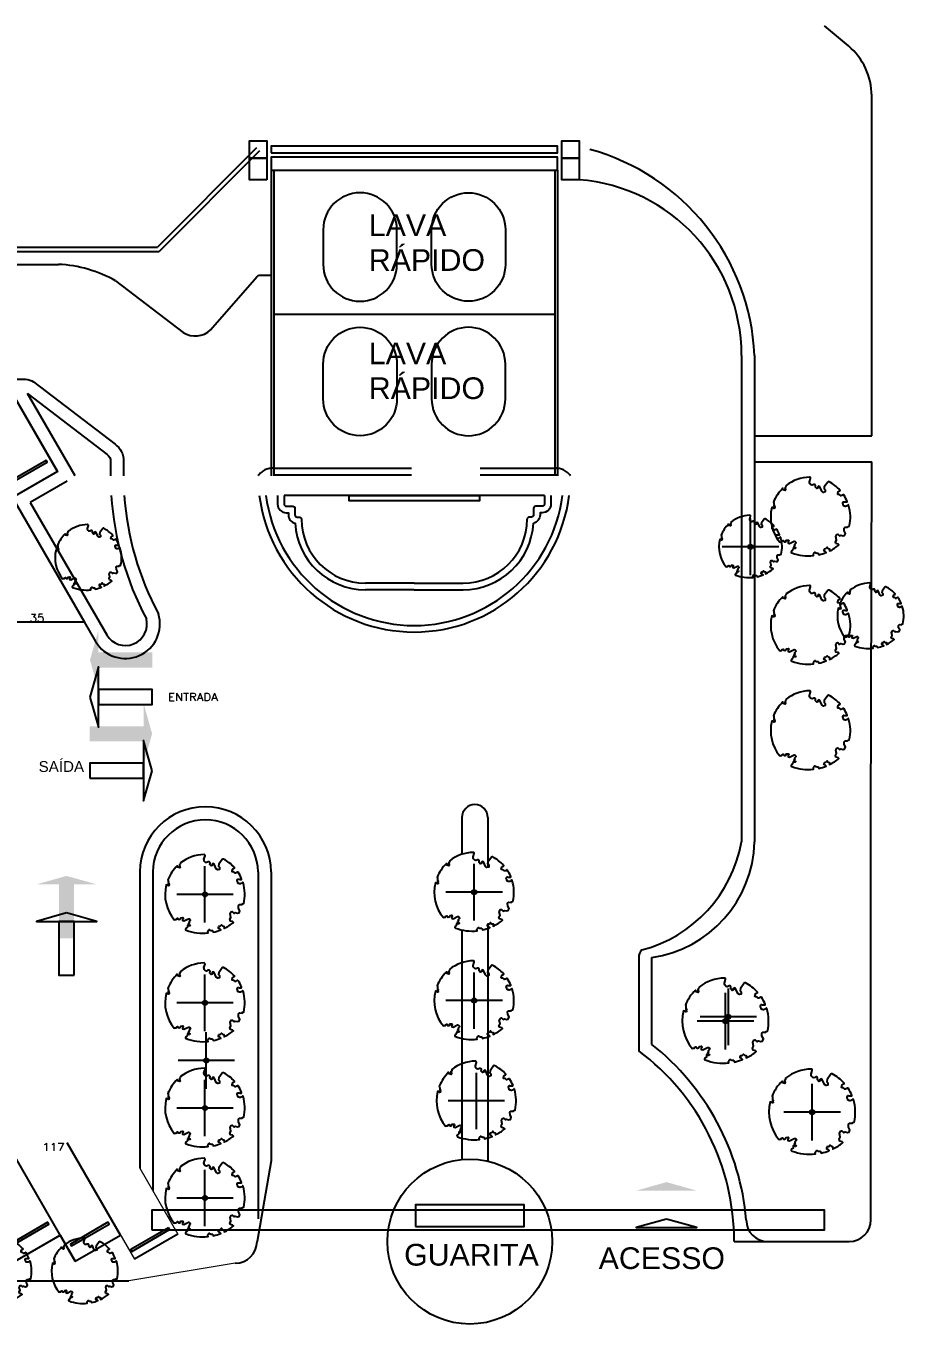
# Model space of a CAD drawing. Header units: millimetres. Extents: x -13864 to -13753, y -7338 to -7277.
# Drawn here: x -13794 to -13753.2, y -7337.7 to -7277.9 of the extents above; entities that cross this region are included whole.
import ezdxf

# ---------------------------------------------------------------- set-up
doc = ezdxf.new("R2010")
doc.units = ezdxf.units.MM
doc.linetypes.add('HIDDEN', pattern=[9.524999999999999, 6.35, -3.175])
for name, color, linetype in [('-fina', 1, 'Continuous'), ('-hatch', 1, 'Continuous'), ('a-fuente', 1, 'Continuous'), ('a-muro', 5, 'Continuous'), ('a-text', 2, 'Continuous'), ('c-edif-exst', 3, 'Continuous'), ('c-esta', 1, 'Continuous'), ('c-prop', 5, 'Continuous'), ('p-banq', 2, 'Continuous'), ('p-plnt', 1, 'Continuous')]:
    doc.layers.add(name, color=color, linetype=linetype)
doc.layers.add('textos', color=1, linetype='Continuous', lineweight=13)
doc.styles.add('ROMAND', font='romand', dxfattribs={"width": 1.1})
doc.styles.get("Standard").update_dxf_attribs({"font": 'arial.ttf'})

# ---------------------------------------------------------------- blocks, each defined once
blk = doc.blocks.new('Tree2')
blk.add_lwpolyline([(3.081083121952652, 2.028857406834135), (3.091645318446005, 2.028457409453637), (3.101211238132173, 2.027678788696335), (3.110049534045366, 2.026671448467567), (3.118428859219854, 2.025585292672616), (3.126617866689891, 2.024570225216792), (3.134885209489717, 2.023776150005389), (3.1434995406536, 2.023352970943733), (3.152729513215796, 2.02345059193712), (3.162807593246946, 2.024307290558014), (3.173821498963257, 2.026514839047621), (3.185822761617352, 2.030753383314249), (3.198862912461827, 2.037703069266271), (3.212993482749319, 2.048044042812023), (3.228266003732422, 2.062456449859866), (3.244732006663732, 2.081620436318133), (3.301435973118977, 2.160366590979194, -0.5293802227878883), (3.367571747735376, 2.158578357126444, -0.08713876942200997), (3.901538218197594, 0.8820428175224038, -0.3723405477463093), (3.839917483592124, 0.7666648092315427), (3.278864720716392, 0.5507385506139286), (3.086868111545989, 0.5733406997069039), (3.019104602427042, 0.70895359426477), (2.804520156883633, 0.7654589669972154), (2.71416881139168, 0.607243923346374), (2.781932320510656, 0.4264267306025573), (3.177219457037943, 0.1099966433008603), (3.199807293410949, -0.02561625125700573), (3.109455947918995, -0.08212162398945111), (2.98522284786754, -0.03691732580348628), (2.917459338748593, -0.1386269967218965), (3.019104602427042, -0.2968420403727379), (3.199807293410949, -0.3307452640122079, -0.5046405816137122), (3.188513375224439, -0.5793689040349648, 0.3319483222919712), (3.120749866105477, -0.7714871713252762, 0.282007838847072), (3.391803902581323, -1.008809736801538), (3.739168358345758, -0.995693338224541, -0.5121558898006725), (3.838914508057421, -1.123714999377668, -0.1607604181959594), (2.415801217888337, -3.188087902748169), (2.288582627260432, -3.1709704190196), (2.210929581442066, -3.231440469139248), (2.141904651825705, -3.1709704190196), (2.072879722209372, -3.240079047727757), (2.021111024997118, -3.101861790311442), (1.908945514370565, -3.136416104665525), (1.926201746774659, -3.343741990789997), (1.926201746774659, -3.412850619498155), (2.059994267463061, -3.428764153163545, -0.106370969344793), (0.4673939935473825, -3.972599005033825), (0.4094781502013731, -3.923433632573317), (0.3017948870755092, -3.8902745126077), (0.2355282636134106, -3.857115392642076), (0.1278450004875324, -3.84053583265926), (0.1361283284202912, -3.741058472762393), (0.02016173736165427, -3.765927812736603), (-0.0626715419659476, -3.699609572805361), (-0.1289381654280177, -3.782507372719419), (-0.07095486989870636, -3.881984732616292), (-0.08772522991775844, -3.999037919804682, -0.2362982773808749), (-3.253896564524275, -2.326404338754731, 0.1596250317494885), (-3.163160172621311, -2.131853422611666, 0.3508021785106891), (-2.997576298628239, -2.033150816100264, -0.5046405816136971), (-3.053706437812004, -1.790682932780879), (-2.882130841002585, -1.724617013567798), (-2.810817068877519, -1.550610963181636), (-2.895878705371381, -1.462854092661843), (-3.009871839175382, -1.529808234941598), (-3.108961871652888, -1.490598692181663), (-3.111305456066539, -1.353137515355357), (-2.779855629266883, -0.9703569871565207), (-2.768207889088281, -0.8693644942864154), (-2.885716399512766, -0.7301268713267319), (-3.086520580496305, -0.8245568576463711), (-3.150857226020925, -0.7808477091727326), (-3.335586513471135, -0.8378445988658427), (-3.37282731508008, -0.6316779495188172, 0.7335825464443676), (-3.439173386762981, -0.7702961048917558, -0.8616245048497871), (-3.511658951094866, -0.8755715668647781, 0.2799778283021079), (-3.760110194199505, -0.8983375400912621), (-3.762824275157733, -0.9077300164656066, -0.8270561609398827), (-3.958431395656767, -0.8895748942065183, -0.1167741133917445), (-3.657492735513934, 1.304771178846636), (-3.634628778896889, 1.284874731473636), (-3.614218394699016, 1.269981650986324), (-3.596055956387509, 1.259441574673858), (-3.579935837429623, 1.252604139825394), (-3.565652411292568, 1.248818983730089), (-3.553000051443568, 1.247435743677102), (-3.541773131349849, 1.247804056955573), (-3.53176602447865, 1.249273560854689), (-3.522758074644109, 1.251288198076537), (-3.514468507048143, 1.253669132975091), (-3.506601517239567, 1.256331835317269), (-3.498861300767196, 1.259191774869961), (-3.490952053179875, 1.262164421400115), (-3.482577970026433, 1.26516524467462), (-3.473443246855673, 1.268109714460408), (-3.463252079216453, 1.270913300524384), (-3.451804916486928, 1.273524345501897), (-3.43928722336269, 1.276022683501949), (-3.425980718368642, 1.278521021502016), (-3.412167120029729, 1.281132066479529), (-3.398128146870881, 1.283968525411922), (-3.384145517417004, 1.287143105276655), (-3.370500950193055, 1.290768513051191), (-3.357476163723923, 1.294957455712947), (-3.345329399990838, 1.299785071246887), (-3.334224994799975, 1.305176221668077), (-3.324303807413791, 1.31101819999904), (-3.315706697094775, 1.317198299262358), (-3.308574523105385, 1.323603812480556), (-3.303048144708065, 1.330122032676201), (-3.299268421165301, 1.336640252871845), (-3.297376211739554, 1.343045766090057), (-3.297427860135791, 1.349268130469909), (-3.299141647829096, 1.355405964616679), (-3.302151340737062, 1.361600152252166), (-3.306090704777283, 1.367991577098181), (-3.310593505867367, 1.374721122876537), (-3.315293509924892, 1.381929673309045), (-3.319824482867467, 1.389758112117505), (-3.323820190612672, 1.398347323023742), (-3.326994219326856, 1.407800620757044), (-3.32937943617123, 1.418071044076854), (-3.331088528555789, 1.429074062750047), (-3.332234183890485, 1.440725146543571), (-3.332929089585313, 1.452939765224315), (-3.333285933050213, 1.465633388559212), (-3.333417401695179, 1.478721486315166), (-3.333436182930178, 1.49211952825911), (-3.333408011077687, 1.505750028344025), (-3.333210808110231, 1.5195636772673), (-3.332675542912874, 1.533518209912373), (-3.331633184370652, 1.547571361162724), (-3.329914701368587, 1.561680865901778), (-3.327351062791756, 1.575804459013028), (-3.323773237525195, 1.589899875379913), (-3.319012194453926, 1.6039248498859), (-3.313337679044132, 1.617979908923232), (-3.308774543086521, 1.632736744919384), (-3.307786414952865, 1.649009841810624), (-3.312836923014991, 1.667613683533233), (-3.326389695644728, 1.689362754023449), (-3.350908361213847, 1.715071537217554), (-3.388856548094203, 1.745554517051815), (-3.442697884657584, 1.781626177462499, -0.04099741574894745), (-3.024978396074125, 2.448489135048931), (-2.958412482547622, 2.326451713302021), (-2.94398849407137, 2.182186782170675), (-2.857444563213868, 2.16776028905754), (-2.713204678451341, 2.182186782170675), (-2.669932713022583, 2.312025220188886), (-2.511268839783817, 2.384157685754559), (-2.597812770641319, 2.513996123772756), (-2.583388782165066, 2.658261054904088), (-2.797899554614453, 2.729777061879304, -0.05814040649138689), (-1.973617113945814, 3.479200409223395), (-1.923606594042802, 3.381705945417082), (-1.923606594042802, 3.159837453181794), (-1.755387498698205, 3.052728525895787), (-1.556583113290948, 3.113933627202087), (-1.243083890148732, 2.945619598609795), (-1.00604789216316, 2.991523424589502), (-0.9601699570691764, 3.08333107654893), (-1.082511117319804, 3.312850206447507), (-0.9754626021004995, 3.412308496070224), (-0.9678162795848451, 3.641827625968801), (-0.8989993769438698, 3.787189741571225), (-0.6772560239896208, 3.810141654561079), (-0.4784516385823636, 3.626526350642237), (-0.2031840280184767, 3.534718698682795), (-0.07319654525218056, 3.634176988305512), (-0.02731861015819703, 3.863696118204089), (0.05679093751410136, 3.878997393530653), (0.1110605398374034, 3.998457897301265, -0.1342797468876), (2.130482401826917, 3.385416478884977, -0.5417265781679408), (2.13156553539762, 3.31841447321618), (2.037374500968035, 3.254798116068372), (1.992328335207425, 3.216796510795646), (1.961980588643975, 3.182548634891958), (1.943555741510899, 3.151583921827523), (1.934278274041453, 3.123431805072542), (1.931372666468896, 3.09762171809723), (1.932063399026482, 3.073683094371773), (1.933574951947428, 3.051145367366416), (1.933708528715066, 3.029633547994649), (1.932572225812955, 3.009154956943334), (1.930850862974687, 2.989812492342594), (1.929229259933884, 2.971709052322566), (1.928392236424152, 2.954947535013432), (1.929024612179113, 2.939630838545298), (1.931811206932345, 2.925861861048347), (1.937436840417497, 2.913743500652686), (1.946366507441105, 2.903298101430593), (1.958185903101402, 2.894225791222667), (1.972260897569562, 2.886146143811615), (1.987957361016775, 2.878678732980148), (2.004641163614203, 2.871443132511004), (2.021678175533047, 2.864058916186863), (2.038434266944471, 2.856145657790464), (2.054275308019633, 2.847322931104486), (2.068728541863599, 2.8373446739228), (2.081966703316844, 2.826502280083758), (2.094323900153704, 2.81522150743686), (2.106134240148528, 2.803928113831574), (2.117731831075666, 2.793047857117415), (2.129450780709469, 2.783006495143866), (2.141625196824243, 2.774229785760426), (2.154589187194382, 2.767143486816579), (2.16857733409956, 2.762063160513023), (2.183426117840988, 2.758863586455249), (2.198872493225217, 2.757309348599946), (2.214653415058798, 2.757165030903835), (2.230505838148282, 2.758195217323603), (2.246166717300248, 2.760164491815928), (2.261373007321232, 2.762837438337527), (2.275861663017785, 2.765978640845091), (2.289398313965044, 2.769446244404222), (2.301863288812449, 2.773472638516182), (2.313165590977981, 2.778383773791134), (2.323214223879624, 2.784505600839253), (2.331918190935404, 2.792164070270687), (2.339186495563304, 2.801685132695624), (2.34492814118132, 2.813394738724227), (2.349052131207451, 2.827618838966643), (2.351608810279664, 2.844691270232005), (2.353213887915821, 2.864977414125192), (2.35462441485371, 2.888850538450015), (2.356597441831148, 2.916683911010324), (2.359890019585983, 2.948850799609943), (2.365259198855988, 2.985724472052695), (2.373462030379009, 3.027678196142418), (2.399000616032019, 3.130336889394727, -0.5431042967909402), (2.462441927192778, 3.152202365839429, -0.04676559277024238), (3.005350189625339, 2.639672373178001, -0.3851675971200675), (3.00456671146538, 2.586012749555067), (2.900169317124131, 2.473929507397699), (2.870193120142652, 2.435579741275717), (2.852199710974794, 2.404947344681105), (2.843976843148091, 2.380676288712195), (2.843312270190161, 2.361410544467319), (2.847993745628578, 2.345794083044836), (2.855809022990918, 2.332470875543081), (2.864545855804813, 2.320084893060411), (2.872386521357008, 2.307519408401305), (2.879091391971066, 2.294614901194805), (2.88481536372975, 2.281451152776114), (2.889713332715836, 2.268107944480462), (2.893940195012057, 2.25466505764301), (2.897650846701175, 2.241202273598986), (2.901000183865953, 2.227799373683581), (2.904143102589138, 2.214536139231996), (2.907187178733928, 2.20148847733067), (2.910050707285301, 2.188716798071098), (2.912604663008672, 2.176277637295968), (2.914720020669442, 2.164227530847967), (2.91626775503304, 2.152623014569855), (2.917118840864852, 2.141520624304292), (2.917144252930321, 2.130976895894023), (2.916214965994833, 2.12104836518175), (2.914288249131566, 2.111773237877742), (2.911666548644611, 2.103116399162545), (2.908738605145835, 2.095024404084285), (2.905893159247078, 2.087443807691045), (2.903518951560194, 2.080321165030966), (2.902004722697036, 2.073603031152132), (2.901739213269472, 2.067235961102668), (2.903111163889328, 2.061166509930672), (2.906417376463658, 2.055363061428892), (2.911586898080323, 2.049881314368562), (2.918456837122385, 2.044798796265539), (2.926864301972877, 2.040193034635664), (2.936646401014876, 2.036141556994806), (2.947640242631429, 2.032721890858838), (2.959682935205556, 2.030011563743585), (2.972611587120333, 2.028088103164933), (2.986249038745719, 2.026987096191604), (3.000361058399129, 2.026576368103903), (3.014699146384963, 2.02668180373503), (3.029014803007563, 2.027129287918129), (3.04305952857127, 2.027744705486413), (3.056584823380469, 2.028353941273053), (3.069342187739458, 2.028782880111237)], format="xyb", close=True)

msp = doc.modelspace()

# ---------------------------------------------------------------- hatches: boundary and pattern name
at = {"layer": '-fina', "extrusion": (0, 0.01503819103023696, 0.9998869200117272)}
for points in [[(-13790.61583362432, -7309.325858777976), (-13790.61583362432, -7306.539439524153), (-13791.00770576834, -7307.932649151065)], [(-13790.61583362432, -7308.281299154057), (-13788.13428782042, -7308.281299154057), (-13788.13428782042, -7307.583999148073), (-13790.61583362432, -7307.583999148073)], [(-13788.536255043, -7309.939764336022), (-13788.536255043, -7312.726183589846), (-13788.14438289898, -7311.332973962934)], [(-13791.0178008469, -7311.681623965927), (-13788.536255043, -7311.681623965927), (-13788.536255043, -7310.984323959941), (-13791.0178008469, -7310.984323959941)], [(-13793.48156448214, -7318.279311027111), (-13790.69514522832, -7318.279311027111), (-13792.08835485523, -7317.887438883095)], [(-13791.73970485224, -7320.760856831013), (-13791.73970485224, -7318.279311027111), (-13792.43700485822, -7318.279311027111), (-13792.43700485822, -7320.760856831013)], [(-13764.42743646307, -7332.005676833181), (-13765.82064608998, -7332.397548977197), (-13763.03422683615, -7332.397548977197)]]:
    msp.add_hatch(color=256, dxfattribs=at).paths.add_polyline_path(points)

# ---------------------------------------------------------------- linework, layer by layer
at = {"layer": '-fina', "extrusion": (0, 0.01503819103023696, 0.9998869200117272), "elevation": -113.4647791180796}
for points in [[(-13782.65761446481, -7283.635264228921), (-13782.65761446481, -7297.735264228922)], [(-13782.53761446481, -7283.635264228921), (-13782.53761446481, -7297.735264228922)], [(-13769.57761446481, -7283.635264228921), (-13769.57761446481, -7297.735264228922)], [(-13769.45761446481, -7283.635264228921), (-13769.45761446481, -7297.735264228922)], [(-13782.53761446481, -7290.285264228922), (-13769.57761446481, -7290.285264228922)], [(-13773.86350091642, -7313.494060621587), (-13773.86350091642, -7315.184442848441)], [(-13772.66350091641, -7313.494060621587), (-13772.66350091641, -7315.789567026144)], [(-13773.86350091642, -7318.672107381634), (-13773.86350091641, -7329.25991955725)], [(-13772.66350091641, -7318.427845667323), (-13772.66115042368, -7329.335135982747)]]:
    msp.add_lwpolyline(points, dxfattribs=at)
for points in [[(-13778.55761446481, -7284.685264228921), (-13778.55761446481, -7284.685264228921, 0.414213562373095), (-13780.25761446481, -7286.385264228921), (-13780.25761446481, -7287.985264228921, 0.4142135623730924), (-13778.55761446481, -7289.685264228921), (-13778.55761446481, -7289.685264228921, 0.414213562373095), (-13776.85761446481, -7287.985264228921), (-13776.85761446481, -7286.38526422892, 0.4142135623730924)], [(-13773.55761446481, -7284.685264228921), (-13773.55761446481, -7284.685264228921, -0.414213562373095), (-13771.85761446481, -7286.385264228921), (-13771.85761446481, -7287.985264228921, -0.4142135623730924), (-13773.55761446481, -7289.685264228921), (-13773.55761446481, -7289.685264228921, -0.414213562373095), (-13775.2576144648, -7287.985264228921), (-13775.2576144648, -7286.38526422892, -0.4142135623730924)], [(-13778.55761446481, -7295.885264228921), (-13778.55761446481, -7295.885264228921, -0.414213562373095), (-13780.25761446481, -7294.185264228921), (-13780.25761446481, -7292.585264228921, -0.4142135623730924), (-13778.55761446481, -7290.885264228921), (-13778.55761446481, -7290.885264228921, -0.414213562373095), (-13776.85761446481, -7292.585264228921), (-13776.85761446481, -7294.185264228921, -0.4142135623730924)], [(-13773.55761446481, -7295.885264228921), (-13773.55761446481, -7295.885264228921, 0.414213562373095), (-13771.85761446481, -7294.185264228921), (-13771.85761446481, -7292.585264228921, 0.4142135623730924), (-13773.55761446481, -7290.885264228921), (-13773.55761446481, -7290.885264228921, 0.414213562373095), (-13775.2576144648, -7292.585264228921), (-13775.2576144648, -7294.185264228921, 0.4142135623730924)]]:
    msp.add_lwpolyline(points, format="xyb", close=True, dxfattribs=at)
for points in [[(-13791.00770576834, -7307.932649151066), (-13790.61583362432, -7309.325858777977), (-13790.61583362432, -7306.539439524153)], [(-13790.61583362432, -7308.281299154058), (-13788.13428782042, -7308.281299154058), (-13788.13428782042, -7307.583999148073), (-13790.61583362432, -7307.583999148073)], [(-13788.14438289898, -7311.332973962934), (-13788.536255043, -7309.939764336022), (-13788.536255043, -7312.726183589846)], [(-13791.0178008469, -7311.681623965927), (-13788.536255043, -7311.681623965927), (-13788.536255043, -7310.984323959941), (-13791.0178008469, -7310.984323959941)], [(-13792.08835485523, -7317.887438883095), (-13793.48156448214, -7318.279311027111), (-13790.69514522832, -7318.279311027111)], [(-13791.73970485224, -7320.760856831014), (-13791.73970485224, -7318.279311027111), (-13792.43700485822, -7318.279311027111), (-13792.43700485822, -7320.760856831014)], [(-13764.42743646307, -7332.005676833182), (-13765.82064608998, -7332.397548977198), (-13763.03422683615, -7332.397548977198)]]:
    msp.add_lwpolyline(points, close=True, dxfattribs=at)
at = {"layer": '-fina', "linetype": 'HIDDEN', "ltscale": 0.5, "extrusion": (0, 0.01503819103023696, 0.9998869200117272), "elevation": -113.4647791180796}
msp.add_lwpolyline([(-13761.30818343969, -7333.04216366036), (-13759.75136726913, -7333.04216366036)], dxfattribs=at)
at = {"layer": '-fina', "extrusion": (0, 0.01503819103023696, 0.9998869200117272)}
msp.add_arc((-13773.26350091642, -7313.494060621587, -113.4647791180796), 0.5999999999999943, 0, 180, dxfattribs=at)
at = {"layer": '-hatch', "extrusion": (0, 0.01503819103023696, 0.9998869200117272), "elevation": -113.4647791180796}
msp.add_lwpolyline([(-13844.84067772279, -7293.285264228921), (-13797.72889575692, -7293.285264228921), (-13794.95761446481, -7293.285264228921), (-13792.50046406561, -7297.541173562166), (-13794.57892503469, -7298.741173562166), (-13791.26257274199, -7304.485264228921), (-13794.0338540341, -7304.485264228921), (-13841.14563599998, -7304.485264228921), (-13843.91691729209, -7304.485264228921), (-13846.41691729209, -7300.155137209999), (-13844.338456323, -7298.955137209999), (-13847.36107996675, -7293.719799486863), (-13847.6119590149, -7293.285264228921)], close=True, dxfattribs=at)
at = {"layer": 'a-fuente', "linetype": 'HIDDEN', "extrusion": (0, 0.01503819103023696, 0.9998869200117272), "elevation": -113.4647791180796}
for points in [[(-13782.53761446481, -7297.385264228921), (-13769.47429126683, -7297.385264228921)], [(-13782.53761446481, -7297.685264228921), (-13769.47429126683, -7297.685264228921)]]:
    msp.add_lwpolyline(points, dxfattribs=at)
at = {"layer": 'a-fuente', "extrusion": (0, 0.01503819103023696, 0.9998869200117272), "elevation": -113.4647791180796}
for points in [[(-13782.35761446481, -7298.63526422892), (-13782.35761446481, -7299.035264228921, 0.4142135623733614), (-13781.95761446481, -7299.435264228921), (-13781.85761446481, -7299.435264228921), (-13781.85761446481, -7299.535264228921, 0.3459483070591146), (-13781.55213334303, -7299.923936560918, 0.3459483070591146)], [(-13782.05761446481, -7298.63526422892), (-13782.05761446481, -7299.035264228921, 0.414213562373095), (-13781.95761446481, -7299.13526422892), (-13781.65761446481, -7299.13526422892, -0.414213562373095), (-13781.55761446481, -7299.235264228922), (-13781.55761446481, -7299.535264228921, 0.414213562373095), (-13781.45761446481, -7299.635264228921), (-13781.35761446481, -7299.635264228921, -0.414213562373095), (-13781.2576144648, -7299.735264228922)], [(-13770.05761446481, -7298.63526422892), (-13770.05761446481, -7299.035264228921, -0.414213562373095), (-13770.15761446481, -7299.13526422892), (-13770.45761446481, -7299.13526422892, 0.414213562373095), (-13770.55761446481, -7299.235264228922), (-13770.55761446481, -7299.535264228921, -0.414213562373095), (-13770.65761446481, -7299.635264228921), (-13770.75761446481, -7299.635264228921, 0.414213562373095), (-13770.85761446481, -7299.735264228922)], [(-13769.7576144648, -7298.63526422892), (-13769.7576144648, -7299.035264228921, -0.4142135623733614), (-13770.15761446481, -7299.435264228921), (-13770.2576144648, -7299.435264228921), (-13770.2576144648, -7299.535264228921, -0.3459483070591146), (-13770.56309558658, -7299.923936560918, -0.3459483070591146)]]:
    msp.add_lwpolyline(points, format="xyb", dxfattribs=at)
for points in [[(-13770.05761446481, -7298.63526422892), (-13782.05761446481, -7298.63526422892)], [(-13776.05761446481, -7302.685264228921), (-13778.30761446481, -7302.685264228921)], [(-13776.05761446481, -7302.685264228921), (-13773.80761446481, -7302.685264228921)], [(-13776.05761446481, -7302.985264228921), (-13778.30761446481, -7302.985264228921)], [(-13776.05761446481, -7302.985264228921), (-13773.80761446481, -7302.985264228921)]]:
    msp.add_lwpolyline(points, dxfattribs=at)
msp.add_lwpolyline([(-13779.05761446481, -7298.63526422892), (-13773.05761446481, -7298.63526422892), (-13773.05761446481, -7298.885264228921), (-13779.05761446481, -7298.885264228921)], close=True, dxfattribs=at)
at = {"layer": 'a-fuente', "linetype": 'HIDDEN', "extrusion": (0, 0.01503819103023696, 0.9998869200117272)}
for centre, start, end in [((-13782.58927606379, -7298.194560368142, -113.4647791180796), 86.34746707450634, 145.502335940587), ((-13769.52595286582, -7298.194560368142, -113.4647791180796), 34.49766405941305, 93.65253292549365)]:
    msp.add_arc(centre, 0.8109433776594268, start, end, dxfattribs=at)
at = {"layer": 'a-fuente', "extrusion": (0, 0.01503819103023696, 0.9998869200117272)}
for centre, radius, start, end in [((-13778.30761446481, -7299.735264228922, -113.4647791180796), 2.950000000000017, 180, 270), ((-13773.80761446481, -7299.735264228922, -113.4647791180796), 2.950000000000017, 270, 0), ((-13778.30761446481, -7299.735264228922, -113.4647791180796), 3.250000000000017, 183.3280644698938, 270), ((-13773.80761446481, -7299.735264228922, -113.4647791180796), 3.250000000000017, 270, 356.6719355301062)]:
    msp.add_arc(centre, radius, start, end, dxfattribs=at)
at = {"layer": 'a-muro', "extrusion": (0, 0.01503819103023696, 0.9998869200117272), "elevation": -113.4647791180796}
for points in [[(-13783.32832514292, -7282.614553550802), (-13787.89903582104, -7287.185264228921)], [(-13783.18690378669, -7282.75597490704), (-13787.81619310857, -7287.385264228922)], [(-13800.2715881, -7287.185264228921), (-13787.89903582104, -7287.185264228921)], [(-13800.35761446481, -7287.385264228922), (-13787.81619310857, -7287.385264228922)]]:
    msp.add_lwpolyline(points, dxfattribs=at)
at = {"layer": 'c-edif-exst', "extrusion": (0, 0.01503819103023696, 0.9998869200117272)}
for points, elevation in [([(-13782.85761446481, -7283.085264228921), (-13783.65761446481, -7283.085264228921), (-13783.65761446481, -7282.285264228921), (-13782.85761446481, -7282.285264228921)], -113.4647791180796), ([(-13768.45761446481, -7283.085264228921), (-13769.2576144648, -7283.085264228921), (-13769.2576144648, -7282.285264228921), (-13768.45761446481, -7282.285264228921)], -113.4647791180796), ([(-13782.85761446481, -7284.085264228921), (-13783.65761446481, -7284.085264228921), (-13783.65761446481, -7283.085264228921), (-13782.85761446481, -7283.085264228921)], -113.4647791180796), ([(-13782.65761446481, -7282.835264228922), (-13769.45761446481, -7282.835264228922), (-13769.45761446481, -7282.53526422892), (-13782.65761446481, -7282.53526422892)], -113.4647791180796), ([(-13782.65761446481, -7283.635264228921), (-13769.45761446481, -7283.635264228921), (-13769.45761446481, -7283.035264228921), (-13782.65761446481, -7283.035264228921)], -113.4647791180796), ([(-13768.45761446481, -7284.085264228921), (-13769.2576144648, -7284.085264228921), (-13769.2576144648, -7283.085264228921), (-13768.45761446481, -7283.085264228921)], -113.4647791180796), ([(-13788.1519398642, -7332.492163660358), (-13757.1519398642, -7332.492163660358), (-13757.1519398642, -7331.592163660359), (-13788.1519398642, -7331.592163660359)], -113.4647791180797)]:
    msp.add_lwpolyline(points, close=True, dxfattribs=dict(at, elevation=elevation))
at = {"layer": 'c-esta', "extrusion": (0, 0.01503819103023696, 0.9998869200117272), "elevation": -113.4647791180796}
for points in [[(-13794.71287035313, -7298.109173465194), (-13792.98081954556, -7297.109173465195), (-13793.03081954556, -7297.022570924816), (-13794.76287035313, -7298.022570924816)], [(-13792.95013717669, -7332.152381846465), (-13794.68218798426, -7333.152381846467), (-13794.63218798426, -7333.238984386844), (-13792.90013717669, -7332.238984386845)], [(-13790.17885588458, -7332.152381846465), (-13791.91090669215, -7333.152381846467), (-13791.86090669215, -7333.238984386844), (-13790.12885588458, -7332.238984386845)], [(-13787.39575793986, -7332.404004404134), (-13789.12780874743, -7333.404004404137), (-13789.07780874743, -7333.490606944514), (-13787.34575793986, -7332.490606944515)]]:
    msp.add_lwpolyline(points, close=True, dxfattribs=at)
msp.add_lwpolyline([(-13791.68411177291, -7333.945202169493), (-13794.87693209594, -7328.415075150571)], dxfattribs=at)
at = {"layer": 'c-prop', "extrusion": (0, 0.01503819103023696, 0.9998869200117272), "elevation": -113.4647791180796}
for points in [[(-13760.00818343969, -7333.04216366036), (-13756.00818343969, -7333.04216366036)], [(-13849.65186934844, -7334.854821112726), (-13789.21656178766, -7334.854821112726)]]:
    msp.add_lwpolyline(points, dxfattribs=at)
at = {"layer": 'p-banq', "extrusion": (0, 0.01503819103023696, 0.9998869200117272)}
for p, q in [((-13755.00818343969, -7332.919361442059, -3.191297823311183), (-13755.00818343969, -7314.678783632535, -3.465634138860055)), ((-13765.10818343969, -7324.825223229901, -3.313032785758878), (-13765.10818343969, -7320.827835687467, -3.373153061643976)), ((-13782.65761446481, -7330.192837698266, -3.232304445247138), (-13783.30818343969, -7333.919248362069, -3.176259632281003))]:
    msp.add_line(p, q, dxfattribs=at)
at = {"layer": 'p-banq', "extrusion": (0, 0.01503819103023696, 0.9998869200117272), "elevation": -113.4647791180796}
for points in [[(-13754.96902185486, -7295.891276345799), (-13754.96902185486, -7280.214285940095, 0.2216946626429386), (-13756.0406590258, -7277.916152610737), (-13757.1406590258, -7276.993143016442)], [(-13789.83662260519, -7288.740217930294), (-13786.71241621635, -7291.119339264043, 0.3588350368786768), (-13785.44670905568, -7290.997009118125), (-13783.31739755198, -7288.553858735667, -0.2167851983593373), (-13783.16662422429, -7288.485264228922), (-13782.65761446481, -7288.485264228922)], [(-13792.50046406561, -7297.541173562166), (-13794.82771065424, -7293.51026422892, -0.5773502691896251), (-13794.69780684367, -7293.285264228921), (-13793.97413307632, -7293.285264228921, -0.1641582594704928), (-13793.61062571653, -7293.407914881608)], [(-13793.61062571653, -7293.407914881608), (-13789.85176886516, -7296.270330296146, -0.2341349290650911), (-13789.45761446481, -7297.065912541667), (-13789.45761446481, -7297.735264228922)], [(-13793.87464165188, -7293.961028164132), (-13790.21527622495, -7296.747679643458, -0.2341349290651335), (-13790.05761446481, -7297.065912541667), (-13790.05761446481, -7297.735264228922)]]:
    msp.add_lwpolyline(points, format="xyb", dxfattribs=at)
for points in [[(-13800.47794353472, -7287.985264228921), (-13792.45761446481, -7287.985264228921)], [(-13760.96902185486, -7292.179233833425), (-13760.96902185486, -7314.614296583535)], [(-13760.36902185486, -7292.179607196664), (-13760.36902185486, -7314.614296583535)], [(-13791.69558544388, -7297.735264228922), (-13793.88630038355, -7293.940834648522)], [(-13760.36902185486, -7295.891276345799), (-13754.96902185486, -7295.891276345799)], [(-13760.36902185486, -7297.0912763458), (-13754.96902185486, -7297.0912763458)], [(-13755.00818343969, -7313.799522973241), (-13754.96902185486, -7297.0912763458)], [(-13792.50046406561, -7297.541173562166), (-13794.57892503469, -7298.741173562166)], [(-13792.05761446481, -7297.978314548959), (-13793.75930979242, -7298.960788804438)], [(-13794.57892503469, -7298.741173562166), (-13790.74991024748, -7305.373221716547)], [(-13793.75930979242, -7298.960788804438), (-13790.23161845764, -7305.070929429706)], [(-13788.71531446481, -7315.995381626049), (-13788.71531446481, -7329.65100135625)], [(-13788.11531446481, -7315.995381626049), (-13788.11531446481, -7330.688937913084)], [(-13783.2576144648, -7315.995381626049), (-13783.2576144648, -7331.988617161022)], [(-13782.65761446481, -7315.995381626049), (-13782.65761446481, -7329.315331566425)], [(-13765.70818343969, -7319.949270441546), (-13765.70818343969, -7324.242163660361)], [(-13797.91949468016, -7332.745202169493), (-13797.91949468016, -7332.745202169493), (-13797.22667435713, -7333.945202169493), (-13795.14821338805, -7332.745202169493), (-13794.45539306502, -7333.945202169493), (-13792.37693209594, -7332.745202169493), (-13791.68411177291, -7333.945202169493), (-13789.60565080383, -7332.745202169493), (-13792.06030893555, -7328.493609570137)], [(-13786.95482285553, -7332.696465688357), (-13788.96115330375, -7333.854821112726)], [(-13759.75136726913, -7333.04216366036), (-13756.00818343969, -7333.04216366036)]]:
    msp.add_lwpolyline(points, dxfattribs=at)
msp.add_lwpolyline([(-13775.9965819274, -7332.342163660359), (-13770.9965819274, -7332.342163660359), (-13770.9965819274, -7331.342163660362), (-13775.9965819274, -7331.342163660362)], close=True, dxfattribs=at)
at = {"layer": 'p-banq', "extrusion": (0, 0.01503819103023696, 0.9998869200117272)}
msp.add_circle((-13773.4965819274, -7333.042163660361, -113.4647791180796), 3.800000000000011, dxfattribs=at)
for centre, radius, start, end in [((-13770.70207677547, -7292.659877481097, -113.4647791180796), 10.34421014570539, 2.661136601057768, 74.63775172581718), ((-13769.08766253679, -7292.179420515044, -113.4647791180796), 8.118640684079633, 359.9986825295807, 85.54907894425291), ((-13792.74894430668, -7293.923840125121, -113.4647791180796), 5.94571751361394, 60.67135528997035, 87.19148165531348), ((-13776.05880159118, -7297.735483520896, -113.4647791180796), 13.9988012325374, 183.6852584743844, 208.0767795824864), ((-13776.05761446481, -7297.735264228922, -113.4647791180796), 13.39999999999963, 183.851123126522, 208.3543728261753), ((-13776.05761446481, -7297.735264228922, -113.4647791180796), 7.199999999999989, 187.1807557814689, 352.8192442185311), ((-13776.05761446481, -7297.735264228922, -113.4647791180796), 6.899999999999989, 187.4947174539348, 352.5052825460652), ((-13789.3761589238, -7304.562743792557, -113.4647791180796), 1.595013217688378, 210.5395109625819, 16.89362092142977), ((-13789.37616189919, -7304.562743308956, -113.4647791180796), 0.9950171137751358, 210.712535918304, 13.87818389411373), ((-13785.6864644648, -7316.024370346466, -113.4647791180796), 3.028988720416672, 0.5483535406512241, 179.4516464593488), ((-13785.6864644648, -7316.02440502657, -113.4647791180796), 2.429023400520845, 0.6846199703003482, 179.3153800296997), ((-13767.17926082881, -7313.496529630572, -113.4647791180796), 6.310029403635736, 284.8531048665744, 349.7967060091779), ((-13765.9017522548, -7314.471895871842, -113.4647791180796), 5.5345626422631, 278.243722741253, 358.5256540080571), ((-13765.20818343969, -7319.949270441547, -113.4647791180796), 0.5, 134.9999999999957, 180), ((-13772.30818343969, -7333.042163660361, -113.4647791180796), 11, 0, 53.13010235413242), ((-13772.30818343969, -7333.042163660361, -113.4647791180796), 11.6, 4.945429717903253, 51.63348574406989), ((-13759.75136726913, -7332.042163660361, -113.4647791180796), 1, 180, 270), ((-13756.00818343969, -7332.042163660361, -113.4647791180796), 1, 270, 0), ((-13784.30818343969, -7333.04216366036, -113.4647791180797), 1, 270, 0)]:
    msp.add_arc(centre, radius, start, end, dxfattribs=at)
at = {"layer": 'p-plnt', "extrusion": (0, 0.01503819103023696, 0.9998869200117272), "elevation": -113.4647791180796}
for points in [[(-13760.55479443694, -7302.310723705285), (-13760.55479443694, -7299.708081696363)], [(-13759.25347343248, -7301.009402700824), (-13761.8561154414, -7301.009402700824)], [(-13785.7079947659, -7318.335433644528), (-13785.7079947659, -7315.732791635604)], [(-13773.29736294952, -7318.234112640065), (-13773.29736294952, -7315.63147063114)], [(-13784.40667376144, -7317.034112640066), (-13787.00931577036, -7317.034112640066)], [(-13771.99604194506, -7316.932791635604), (-13774.59868395398, -7316.932791635604)], [(-13785.7079947659, -7323.334216575362), (-13785.7079947659, -7320.731574566439)], [(-13773.29736294952, -7323.232895570898), (-13773.29736294952, -7320.630253561977)], [(-13761.57696141727, -7323.978445824584), (-13761.57696141727, -7321.375803815659)], [(-13771.99604194506, -7321.931574566438), (-13774.59868395398, -7321.931574566438)], [(-13761.70855324661, -7324.180601811446), (-13761.70855324661, -7321.577959802522)], [(-13784.40667376144, -7322.0328955709), (-13787.00931577036, -7322.0328955709)], [(-13760.40723224215, -7322.879280806984), (-13763.00987425107, -7322.879280806984)], [(-13760.2756404128, -7322.677124820122), (-13762.87828242173, -7322.677124820122)], [(-13785.64558278196, -7325.993259263812), (-13785.64558278196, -7323.390617254889)], [(-13784.34426177749, -7324.69193825935), (-13786.94690378642, -7324.69193825935)], [(-13785.7079947659, -7328.185977233041), (-13785.7079947659, -7325.583335224116)], [(-13773.19604194506, -7327.858274176381), (-13773.19604194506, -7325.255632167459)], [(-13757.71353165558, -7328.377021661151), (-13757.71353165558, -7325.774379652227)], [(-13771.8947209406, -7326.55695317192), (-13774.49736294952, -7326.55695317192)], [(-13784.40667376144, -7326.884656228578), (-13787.00931577036, -7326.884656228578)], [(-13756.41221065112, -7327.075700656688), (-13759.01485266005, -7327.075700656688)], [(-13785.7079947659, -7332.332441916861), (-13785.7079947659, -7329.729799907936)], [(-13784.40667376144, -7331.031120912398), (-13787.00931577036, -7331.031120912398)]]:
    msp.add_lwpolyline(points, dxfattribs=at)
at = {"layer": 'p-plnt', "extrusion": (0, 0.01503819103023696, 0.9998869200117272)}
for centre in [(-13760.55479443694, -7301.009402700824, -113.4647791180796), (-13785.7079947659, -7317.034112640066, -113.4647791180796), (-13773.29736294952, -7316.932791635604, -113.4647791180796), (-13785.7079947659, -7322.0328955709, -113.4647791180796), (-13773.29736294952, -7321.931574566438, -113.4647791180796), (-13761.57696141727, -7322.677124820122, -113.4647791180796), (-13761.70855324661, -7322.879280806984, -113.4647791180796), (-13785.64558278196, -7324.691938259351, -113.4647791180796), (-13785.7079947659, -7326.884656228578, -113.4647791180796), (-13757.71353165558, -7327.075700656688, -113.4647791180796), (-13785.7079947659, -7331.031120912398, -113.4647791180796)]:
    msp.add_circle(centre, 0.1013210044621076, dxfattribs=at)
at = {"layer": 'textos', "extrusion": (0, 0.01503819103023696, 0.9998869200117272)}
for p, q in [((-13792.06030893555, -7329.37120862229, -3.244661657601029), (-13788.96115330375, -7334.731813919141, -3.164038734270022)), ((-13788.71531446481, -7330.528469530555, -3.227256578824651), (-13786.95482285553, -7333.573589481591, -3.181458304422605)), ((-13784.30818343969, -7334.919135282081, -3.16122144125076), (-13789.21656178766, -7335.731700839152, -3.14900054323985))]:
    msp.add_line(p, q, dxfattribs=at)

# ---------------------------------------------------------------- block references
at = {"layer": 'p-plnt', "ltscale": 0.5, "extrusion": (0, 0.01503819103023696, 0.9998869200117272)}
for p, xscale, yscale, zscale, rotation in [((-13757.78836880732, -7299.632593348488, -113.4647791180796), -0.4594314202856048, 0.459431420285384, 0.45943142028582, 255.0000000000849), ((-13760.55479443694, -7301.009402700824, -113.4647791180796), -0.3637165410592319, 0.3637165410592623, 0.363716541059602, 255.0000000001133), ((-13791.08612477461, -7301.510300850525, -113.4647791180796), -0.3828595169046132, 0.3828595169044867, 0.3828595169048454, 254.9999999999416), ((-13757.78836880732, -7304.631376279322, -113.4647791180796), -0.4594314202856048, 0.459431420285384, 0.45943142028582, 255.0000000000849), ((-13755.02003346021, -7304.205595559139, -113.4647791180796), -0.3828595169046132, 0.3828595169044867, 0.3828595169048454, 254.9999999999416), ((-13757.78836880732, -7309.483136937, -113.4647791180796), -0.4594314202856048, 0.459431420285384, 0.45943142028582, 255.0000000000849), ((-13785.7079947659, -7317.034112640066, -113.4647791180796), -0.4594314202856048, 0.459431420285384, 0.45943142028582, 255.0000000000849), ((-13773.29736294952, -7316.932791635604, -113.4647791180796), -0.4594314202856048, 0.459431420285384, 0.45943142028582, 255.0000000000849), ((-13785.7079947659, -7322.0328955709, -113.4647791180796), -0.4594314202856048, 0.459431420285384, 0.45943142028582, 255.0000000000849), ((-13773.29736294952, -7321.931574566438, -113.4647791180796), -0.4594314202856048, 0.459431420285384, 0.45943142028582, 255.0000000000849), ((-13761.70855324661, -7322.879280806984, -113.4647791180797), -0.4977173719758967, 0.4977173719767421, 0.4977173719762936, 255.0000000000253), ((-13773.19604194506, -7326.55695317192, -113.4647791180796), -0.4594314202856048, 0.459431420285384, 0.45943142028582, 255.0000000000849), ((-13785.7079947659, -7326.884656228578, -113.4647791180796), -0.4594314202856048, 0.459431420285384, 0.45943142028582, 255.0000000000849), ((-13757.71353165558, -7327.075700656687, -113.4647791180796), -0.4977173719758967, 0.4977173719767421, 0.4977173719762936, 255.0000000000253), ((-13785.7079947659, -7331.031120912398, -113.4647791180796), -0.4594314202856048, 0.459431420285384, 0.45943142028582, 255.0000000000849), ((-13795.23197726454, -7334.402210321086, -113.4647791180796), -0.3828595169046132, 0.3828595169044867, 0.3828595169048454, 254.9999999999416), ((-13791.25105620161, -7334.402210321086, -113.4647791180796), -0.3828595169046132, 0.3828595169044867, 0.3828595169048454, 254.9999999999416)]:
    msp.add_blockref('Tree2', p, dxfattribs=dict(at, xscale=xscale, yscale=yscale, zscale=zscale, rotation=rotation))

# ---------------------------------------------------------------- texts
at = {"layer": 'a-text', "extrusion": (0, 0.01503819103023696, 0.9998869200117272)}
for s, height, p in [('LAVA', 1, (-13778.15215009261, -7286.678358264537, -113.4647791180796)), ('RÁPIDO', 1, (-13778.15215009261, -7288.284770269993, -113.4647791180796)), ('LAVA', 1, (-13778.15215009261, -7292.588841402904, -113.4647791180796)), ('RÁPIDO', 1, (-13778.15215009261, -7294.19525340836, -113.4647791180796)), ('SAÍDA', 0.5, (-13793.37675862724, -7311.386894780489, -113.4647791180796)), ('GUARITA', 1, (-13776.52449021006, -7334.147173000436, -113.4647791180796)), ('ACESSO', 1, (-13767.55552198575, -7334.305603587844, -113.4647791180796))]:
    msp.add_text(s, height=height, dxfattribs=at).set_placement(p)
at = {"layer": 'a-text', "extrusion": (0, 0.01503819103023696, 0.9998869200117272), "char_height": 0.36, "attachment_point": 5, "text_direction": (1, 0, 0), "style": 'ROMAND'}
for s, insert in [('35', (-13793.44822396837, -7305.166234910044, -3.608701841827464)), ('ENTRADA', (-13786.26486928686, -7308.812573236382, -3.553861308148211)), ('117', (-13792.69128086956, -7329.559790724757, -3.241825403195668))]:
    msp.add_mtext(s, dxfattribs=dict(at, insert=insert))

doc.saveas('drawing.dxf')
